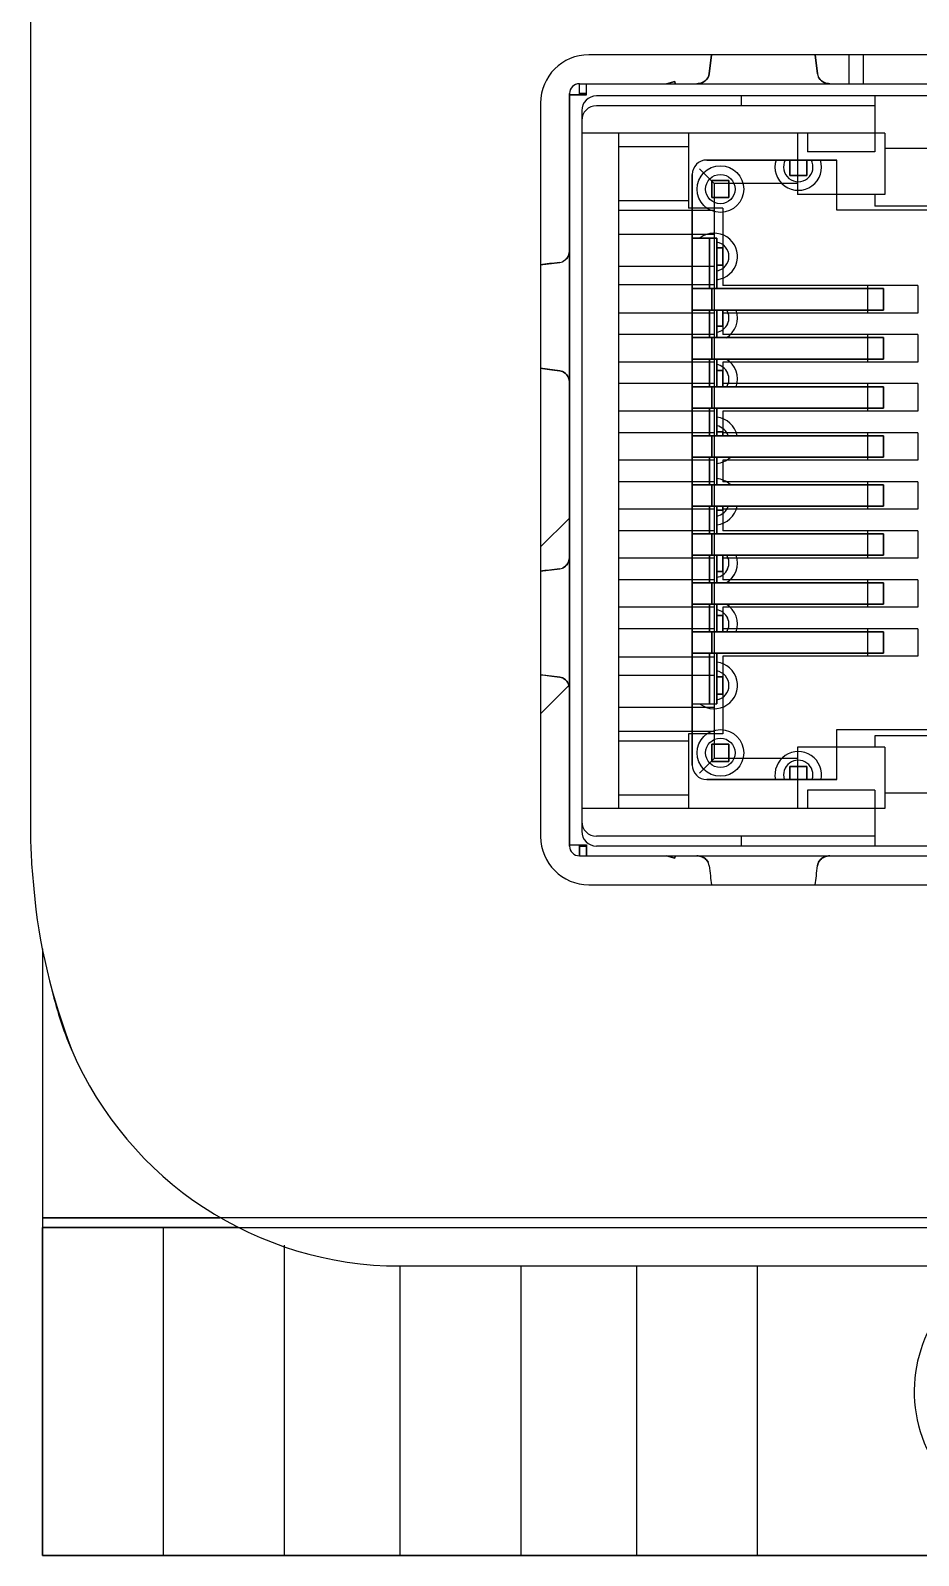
# Model space of a CAD drawing. Header units: inches. Extents: x 0 to 81, y 0 to 130.
# Drawn here: x -0.25 to 18.14, y 0 to 31.6 of the extents above; entities that cross this region are included whole.
import ezdxf

# ---------------------------------------------------------------- set-up
doc = ezdxf.new("R2010")
doc.units = ezdxf.units.IN
doc.header["$LTSCALE"] = 1.21
doc.header["$MEASUREMENT"] = 0
doc.layers.get('0').update_dxf_attribs({"linetype": 'CONTINUOUS'})

msp = doc.modelspace()

# ---------------------------------------------------------------- linework, layer by layer
at = {"linetype": 'Continuous'}
for p, q in [((-0.25, 117.3), (-0.25, 15)), ((23.974, 31.102), (11.312, 31.102)), ((13.804, 30.706), (13.853, 31.103)), ((13.853, 31.103), (13.804, 30.706)), ((15.997, 31.103), (16.046, 30.706)), ((16.046, 30.706), (15.997, 31.103)), ((16.7, 30.502), (16.7, 31.102)), ((17, 30.502), (17, 31.102)), ((13.788, 30.646), (13.804, 30.706)), ((13.804, 30.706), (13.788, 30.646)), ((16.046, 30.706), (16.062, 30.647)), ((11.115, 30.273), (11.115, 30.502)), ((11.115, 30.273), (11.115, 30.502)), ((11.115, 30.502), (23.713, 30.502)), ((11.115, 30.502), (23.713, 30.502)), ((11.262, 30.273), (11.262, 30.502)), ((11.262, 30.273), (11.262, 30.502)), ((13.09, 30.548), (12.918, 30.502)), ((12.918, 30.502), (13.09, 30.548)), ((13.09, 30.548), (13.102, 30.502)), ((13.102, 30.502), (13.09, 30.548)), ((13.747, 30.586), (13.781, 30.632)), ((13.781, 30.632), (13.747, 30.586)), ((16.103, 30.586), (16.069, 30.632)), ((16.07, 30.632), (16.103, 30.586)), ((10.312, 30.102), (10.312, 14.9)), ((10.912, 30.299), (10.912, 14.703)), ((10.912, 14.703), (10.912, 30.299)), ((11.262, 30.273), (10.912, 30.273)), ((10.912, 30.273), (11.262, 30.273)), ((11.262, 30.299), (11.115, 30.299)), ((11.115, 30.299), (11.262, 30.299)), ((11.222, 30.273), (11.224, 30.299)), ((11.224, 30.299), (11.222, 30.273)), ((11.23, 30.286), (11.222, 30.273)), ((24.119, 30.249), (11.47, 30.249)), ((17.236, 30.046), (11.47, 30.046)), ((14.467, 30.249), (14.467, 30.046)), ((17.236, 30.249), (17.236, 29.093)), ((11.165, 29.944), (11.165, 15.009)), ((17.439, 29.474), (11.165, 29.474)), ((11.927, 29.474), (11.927, 15.479)), ((13.375, 29.474), (13.375, 27.925)), ((15.635, 29.474), (15.635, 28.204)), ((15.839, 29.474), (15.839, 29.093)), ((17.439, 29.474), (17.439, 28.204)), ((13.375, 29.195), (11.927, 29.195)), ((17.236, 29.093), (15.839, 29.093)), ((19.344, 29.157), (17.439, 29.157)), ((16.449, 28.921), (13.752, 28.921)), ((13.752, 28.921), (16.449, 28.921)), ((15.47, 28.921), (15.47, 28.598)), ((15.47, 28.598), (15.47, 28.921)), ((15.826, 28.921), (15.826, 28.598)), ((15.826, 28.598), (15.826, 28.921)), ((16.449, 27.883), (16.449, 28.921)), ((16.449, 27.883), (16.449, 28.921)), ((13.452, 28.621), (13.452, 16.381)), ((13.452, 16.381), (13.452, 28.621)), ((13.603, 28.737), (13.908, 28.433)), ((13.908, 28.433), (13.603, 28.737)), ((13.857, 28.496), (13.857, 28.141)), ((13.857, 28.141), (13.857, 28.496)), ((14.213, 28.496), (13.857, 28.496)), ((13.857, 28.496), (14.213, 28.496)), ((14.213, 28.496), (14.213, 28.141)), ((14.213, 28.141), (14.213, 28.496)), ((15.826, 28.598), (15.47, 28.598)), ((15.47, 28.598), (15.826, 28.598)), ((14.213, 28.141), (13.857, 28.141)), ((13.857, 28.141), (14.213, 28.141)), ((13.908, 28.433), (13.908, 16.52)), ((15.635, 28.433), (13.908, 28.433)), ((17.439, 28.204), (15.635, 28.204)), ((17.236, 28.204), (17.236, 27.963)), ((13.375, 28.075), (11.927, 28.075)), ((13.908, 27.876), (11.927, 27.876)), ((14.086, 27.925), (13.375, 27.925)), ((14.086, 27.925), (14.086, 26.318)), ((18.481, 27.883), (16.449, 27.883)), ((18.481, 27.883), (16.449, 27.883)), ((20.284, 27.963), (17.236, 27.963)), ((13.908, 27.379), (11.927, 27.379)), ((13.959, 27.302), (13.452, 27.302)), ((13.452, 27.302), (13.959, 27.302)), ((13.812, 27.302), (13.812, 26.255)), ((13.812, 26.255), (13.812, 27.302)), ((13.959, 27.302), (13.959, 26.255)), ((13.959, 26.255), (13.959, 27.302)), ((14.086, 27.099), (13.959, 27.099)), ((13.959, 27.099), (14.086, 27.099)), ((14.086, 27.099), (14.086, 26.744)), ((14.086, 26.744), (14.086, 27.099)), ((10.305, 26.748), (10.708, 26.797)), ((10.708, 26.797), (10.767, 26.813)), ((10.782, 26.821), (10.828, 26.854)), ((10.828, 26.854), (10.782, 26.82)), ((13.908, 26.713), (11.927, 26.713)), ((14.086, 26.744), (13.959, 26.744)), ((13.959, 26.744), (14.086, 26.744)), ((13.908, 26.332), (11.927, 26.332)), ((13.857, 26.255), (13.452, 26.255)), ((13.452, 26.255), (17.415, 26.255)), ((13.857, 26.255), (13.857, 25.81)), ((13.857, 25.81), (13.857, 26.255)), ((17.415, 26.255), (13.86, 26.255)), ((18.125, 26.318), (14.086, 26.318)), ((17.083, 26.318), (17.083, 25.747)), ((17.415, 26.255), (17.415, 25.81)), ((17.415, 25.81), (17.415, 26.255)), ((18.125, 26.318), (18.125, 25.747)), ((13.908, 25.747), (11.927, 25.747)), ((13.857, 25.81), (13.452, 25.81)), ((13.452, 25.81), (17.415, 25.81)), ((13.812, 25.81), (13.812, 25.239)), ((13.812, 25.239), (13.812, 25.81)), ((17.415, 25.81), (13.86, 25.81)), ((13.959, 25.81), (13.959, 25.239)), ((13.959, 25.239), (13.959, 25.81)), ((14.086, 25.81), (14.086, 25.474)), ((14.086, 25.474), (14.086, 25.81)), ((14.086, 25.747), (14.086, 25.302)), ((18.125, 25.747), (14.086, 25.747)), ((13.908, 25.302), (11.927, 25.302)), ((14.086, 25.474), (13.959, 25.474)), ((13.959, 25.474), (14.086, 25.474)), ((18.125, 25.302), (14.086, 25.302)), ((17.083, 25.302), (17.083, 24.731)), ((18.125, 25.302), (18.125, 24.731)), ((13.857, 25.239), (13.452, 25.239)), ((13.452, 25.239), (17.415, 25.239)), ((13.857, 25.239), (13.857, 24.794)), ((13.857, 24.794), (13.857, 25.239)), ((17.415, 25.239), (13.86, 25.239)), ((17.415, 25.239), (17.415, 24.794)), ((17.415, 24.794), (17.415, 25.239)), ((13.908, 24.731), (11.927, 24.731)), ((13.857, 24.794), (13.452, 24.794)), ((13.452, 24.794), (17.415, 24.794)), ((13.812, 24.794), (13.812, 24.223)), ((13.812, 24.223), (13.812, 24.794)), ((17.415, 24.794), (13.86, 24.794)), ((13.959, 24.794), (13.959, 24.223)), ((13.959, 24.223), (13.959, 24.794)), ((14.086, 24.731), (14.086, 24.286)), ((18.125, 24.731), (14.086, 24.731)), ((10.708, 24.555), (10.305, 24.604)), ((10.767, 24.539), (10.708, 24.555)), ((10.708, 24.555), (10.767, 24.539)), ((10.828, 24.498), (10.781, 24.532)), ((10.782, 24.532), (10.828, 24.498)), ((14.086, 24.559), (13.959, 24.559)), ((13.959, 24.559), (14.086, 24.559)), ((14.086, 24.559), (14.086, 24.223)), ((14.086, 24.223), (14.086, 24.559)), ((13.908, 24.286), (11.927, 24.286)), ((13.857, 24.223), (13.452, 24.223)), ((13.452, 24.223), (17.415, 24.223)), ((13.857, 24.223), (13.857, 23.778)), ((13.857, 23.778), (13.857, 24.223)), ((17.415, 24.223), (13.86, 24.223)), ((18.125, 24.286), (14.086, 24.286)), ((17.083, 24.286), (17.083, 23.715)), ((17.415, 24.223), (17.415, 23.778)), ((17.415, 23.778), (17.415, 24.223)), ((18.125, 24.286), (18.125, 23.715)), ((13.908, 23.715), (11.927, 23.715)), ((13.857, 23.778), (13.452, 23.778)), ((13.452, 23.778), (17.415, 23.778)), ((13.812, 23.778), (13.812, 23.207)), ((13.812, 23.207), (13.812, 23.778)), ((17.415, 23.778), (13.86, 23.778)), ((13.959, 23.778), (13.959, 23.207)), ((13.959, 23.207), (13.959, 23.778)), ((14.086, 23.715), (14.086, 23.27)), ((18.125, 23.715), (14.086, 23.715)), ((13.908, 23.27), (11.927, 23.27)), ((13.857, 23.207), (13.452, 23.207)), ((13.452, 23.207), (17.415, 23.207)), ((13.857, 23.207), (13.857, 22.762)), ((13.857, 22.762), (13.857, 23.207)), ((17.415, 23.207), (13.86, 23.207)), ((14.086, 23.289), (13.959, 23.289)), ((13.959, 23.289), (14.086, 23.289)), ((14.086, 23.289), (14.086, 23.207)), ((14.086, 23.207), (14.086, 23.289)), ((18.125, 23.27), (14.086, 23.27)), ((17.083, 23.27), (17.083, 22.699)), ((17.415, 23.207), (17.415, 22.762)), ((17.415, 22.762), (17.415, 23.207)), ((18.125, 23.27), (18.125, 22.699)), ((13.857, 22.762), (13.452, 22.762)), ((13.452, 22.762), (17.415, 22.762)), ((13.812, 22.762), (13.812, 22.191)), ((13.812, 22.191), (13.812, 22.762)), ((17.415, 22.762), (13.86, 22.762)), ((13.959, 22.762), (13.959, 22.191)), ((13.959, 22.191), (13.959, 22.762)), ((13.908, 22.699), (11.927, 22.699)), ((14.086, 22.699), (14.086, 22.254)), ((18.125, 22.699), (14.086, 22.699)), ((13.908, 22.254), (11.927, 22.254)), ((13.857, 22.191), (13.452, 22.191)), ((13.452, 22.191), (17.415, 22.191)), ((13.857, 22.191), (13.857, 21.746)), ((13.857, 21.746), (13.857, 22.191)), ((17.415, 22.191), (13.86, 22.191)), ((18.125, 22.254), (14.086, 22.254)), ((17.083, 22.254), (17.083, 21.683)), ((17.415, 22.191), (17.415, 21.746)), ((17.415, 21.746), (17.415, 22.191)), ((18.125, 22.254), (18.125, 21.683)), ((10.312, 20.901), (10.912, 21.501)), ((13.908, 21.683), (11.927, 21.683)), ((13.857, 21.746), (13.452, 21.746)), ((13.452, 21.746), (17.415, 21.746)), ((13.812, 21.746), (13.812, 21.175)), ((13.812, 21.175), (13.812, 21.746)), ((17.415, 21.746), (13.86, 21.746)), ((13.959, 21.746), (13.959, 21.175)), ((13.959, 21.175), (13.959, 21.746)), ((14.086, 21.664), (13.959, 21.664)), ((13.959, 21.664), (14.086, 21.664)), ((14.086, 21.746), (14.086, 21.664)), ((14.086, 21.664), (14.086, 21.746)), ((14.086, 21.683), (14.086, 21.238)), ((18.125, 21.683), (14.086, 21.683)), ((13.908, 21.238), (11.927, 21.238)), ((18.125, 21.238), (14.086, 21.238)), ((17.083, 21.238), (17.083, 20.667)), ((18.125, 21.238), (18.125, 20.667)), ((13.857, 21.175), (13.452, 21.175)), ((13.452, 21.175), (17.415, 21.175)), ((13.857, 21.175), (13.857, 20.73)), ((13.857, 20.73), (13.857, 21.175)), ((17.415, 21.175), (13.86, 21.175)), ((17.415, 21.175), (17.415, 20.73)), ((17.415, 20.73), (17.415, 21.175)), ((13.908, 20.667), (11.927, 20.667)), ((13.857, 20.73), (13.452, 20.73)), ((13.452, 20.73), (17.415, 20.73)), ((13.812, 20.73), (13.812, 20.159)), ((13.812, 20.159), (13.812, 20.73)), ((17.415, 20.73), (13.86, 20.73)), ((13.959, 20.73), (13.959, 20.159)), ((13.959, 20.159), (13.959, 20.73)), ((14.086, 20.73), (14.086, 20.394)), ((14.086, 20.394), (14.086, 20.73)), ((14.086, 20.667), (14.086, 20.222)), ((18.125, 20.667), (14.086, 20.667)), ((10.305, 20.398), (10.708, 20.447)), ((10.708, 20.447), (10.767, 20.463)), ((10.782, 20.471), (10.828, 20.504)), ((10.828, 20.504), (10.782, 20.47)), ((14.086, 20.394), (13.959, 20.394)), ((13.959, 20.394), (14.086, 20.394)), ((13.908, 20.222), (11.927, 20.222)), ((13.857, 20.159), (13.452, 20.159)), ((13.452, 20.159), (17.415, 20.159)), ((13.857, 20.159), (13.857, 19.714)), ((13.857, 19.714), (13.857, 20.159)), ((17.415, 20.159), (13.86, 20.159)), ((18.125, 20.222), (14.086, 20.222)), ((17.083, 20.222), (17.083, 19.651)), ((17.415, 20.159), (17.415, 19.714)), ((17.415, 19.714), (17.415, 20.159)), ((18.125, 20.222), (18.125, 19.651)), ((13.908, 19.651), (11.927, 19.651)), ((13.857, 19.714), (13.452, 19.714)), ((13.452, 19.714), (17.415, 19.714)), ((13.812, 19.714), (13.812, 19.143)), ((13.812, 19.143), (13.812, 19.714)), ((17.415, 19.714), (13.86, 19.714)), ((13.959, 19.714), (13.959, 19.143)), ((13.959, 19.143), (13.959, 19.714)), ((14.086, 19.651), (14.086, 19.206)), ((18.125, 19.651), (14.086, 19.651)), ((14.086, 19.479), (13.959, 19.479)), ((13.959, 19.479), (14.086, 19.479)), ((14.086, 19.479), (14.086, 19.143)), ((14.086, 19.143), (14.086, 19.479)), ((13.908, 19.206), (11.927, 19.206)), ((13.857, 19.143), (13.452, 19.143)), ((13.452, 19.143), (17.415, 19.143)), ((13.857, 19.143), (13.857, 18.698)), ((13.857, 18.698), (13.857, 19.143)), ((17.415, 19.143), (13.86, 19.143)), ((18.125, 19.206), (14.086, 19.206)), ((17.083, 19.206), (17.083, 18.635)), ((17.415, 19.143), (17.415, 18.698)), ((17.415, 18.698), (17.415, 19.143)), ((18.125, 19.206), (18.125, 18.635)), ((13.857, 18.698), (13.452, 18.698)), ((13.452, 18.698), (17.415, 18.698)), ((13.812, 18.698), (13.812, 17.65)), ((13.812, 17.65), (13.812, 18.698)), ((17.415, 18.698), (13.86, 18.698)), ((13.959, 18.698), (13.959, 17.65)), ((13.959, 17.65), (13.959, 18.698)), ((13.908, 18.62), (11.927, 18.62)), ((14.086, 18.635), (14.086, 17.028)), ((18.125, 18.635), (14.086, 18.635)), ((10.708, 18.205), (10.305, 18.254)), ((10.312, 17.44), (10.893, 18.021)), ((10.767, 18.189), (10.708, 18.205)), ((10.708, 18.205), (10.767, 18.189)), ((10.828, 18.148), (10.781, 18.182)), ((10.782, 18.182), (10.828, 18.148)), ((13.908, 18.239), (11.927, 18.239)), ((14.086, 18.209), (13.959, 18.209)), ((13.959, 18.209), (14.086, 18.209)), ((14.086, 18.209), (14.086, 17.854)), ((14.086, 17.854), (14.086, 18.209)), ((14.086, 17.854), (13.959, 17.854)), ((13.959, 17.854), (14.086, 17.854)), ((13.908, 17.574), (11.927, 17.574)), ((13.452, 17.65), (13.959, 17.65)), ((13.452, 17.65), (13.959, 17.65)), ((13.908, 17.077), (11.927, 17.077)), ((16.449, 16.081), (16.449, 17.119)), ((16.449, 16.081), (16.449, 17.119)), ((16.449, 17.119), (18.481, 17.119)), ((16.449, 17.119), (18.481, 17.119)), ((13.375, 16.878), (11.927, 16.878)), ((13.375, 17.028), (13.375, 15.479)), ((14.086, 17.028), (13.375, 17.028)), ((13.857, 16.812), (13.857, 16.457)), ((13.857, 16.457), (13.857, 16.812)), ((14.213, 16.812), (13.857, 16.812)), ((13.857, 16.812), (14.213, 16.812)), ((14.213, 16.812), (14.213, 16.457)), ((14.213, 16.457), (14.213, 16.812)), ((17.236, 16.99), (17.236, 16.749)), ((20.284, 16.99), (17.236, 16.99)), ((13.603, 16.215), (13.908, 16.52)), ((13.908, 16.52), (13.603, 16.215)), ((14.213, 16.457), (13.857, 16.457)), ((13.857, 16.457), (14.213, 16.457)), ((15.635, 16.52), (13.908, 16.52)), ((15.635, 16.749), (15.635, 15.479)), ((17.439, 16.749), (15.635, 16.749)), ((17.439, 16.749), (17.439, 15.479)), ((15.47, 16.355), (15.47, 16.081)), ((15.47, 16.081), (15.47, 16.355)), ((15.826, 16.355), (15.47, 16.355)), ((15.47, 16.355), (15.826, 16.355)), ((15.826, 16.355), (15.826, 16.081)), ((15.826, 16.081), (15.826, 16.355)), ((16.449, 16.081), (13.752, 16.081)), ((13.752, 16.081), (16.449, 16.081)), ((15.839, 15.86), (15.839, 15.479)), ((17.236, 15.86), (15.839, 15.86)), ((17.236, 15.86), (17.236, 14.704)), ((13.375, 15.758), (11.927, 15.758)), ((19.344, 15.796), (17.439, 15.796)), ((17.439, 15.479), (11.165, 15.479)), ((17.236, 14.907), (11.47, 14.907)), ((14.467, 14.907), (14.467, 14.704)), ((10.912, 14.729), (11.262, 14.729)), ((10.912, 14.729), (11.262, 14.729)), ((11.115, 14.729), (11.115, 14.5)), ((11.115, 14.5), (11.115, 14.729)), ((11.262, 14.703), (11.115, 14.703)), ((11.115, 14.703), (11.262, 14.703)), ((11.224, 14.701), (11.222, 14.729)), ((11.222, 14.729), (11.224, 14.701)), ((11.23, 14.716), (11.222, 14.729)), ((11.262, 14.729), (11.262, 14.5)), ((11.262, 14.5), (11.262, 14.729)), ((24.119, 14.704), (11.47, 14.704)), ((11.115, 14.5), (23.713, 14.5)), ((11.115, 14.5), (23.713, 14.5)), ((13.09, 14.454), (12.918, 14.5)), ((12.918, 14.5), (13.09, 14.454)), ((13.102, 14.5), (13.09, 14.454)), ((13.09, 14.454), (13.102, 14.5)), ((13.78, 14.37), (13.747, 14.416)), ((13.747, 14.416), (13.781, 14.37)), ((13.804, 14.296), (13.788, 14.355)), ((16.062, 14.356), (16.046, 14.296)), ((16.046, 14.296), (16.062, 14.356)), ((16.103, 14.416), (16.069, 14.37)), ((16.069, 14.37), (16.103, 14.416)), ((11.312, 13.9), (23.974, 13.9)), ((0, 12.573), (0, 7)), ((0, 7), (0, 0)), ((81, 7), (0, 7)), ((0, 7), (3.673, 7)), ((0, 0), (0, 6.8)), ((4.06, 6.8), (0, 6.8)), ((0, 6.8), (81, 6.8)), ((2.5, 6.8), (2.5, 0)), ((4.06, 6.8), (2.5, 6.8)), ((5, 6.431), (5, 0)), ((7.4, 6), (7.4, 0)), ((7.4, 6), (81.25, 6)), ((9.9, 6), (9.9, 0)), ((12.3, 6), (12.3, 0)), ((14.8, 6), (14.8, 0)), ((81, 0), (0, 0)), ((0, 0), (14.8, 0)), ((14.8, 0), (34.4, 0))]:
    msp.add_line(p, q, dxfattribs=at)
for centre, radius in [((14.035, 28.318), 0.483), ((14.035, 28.318), 0.483), ((14.035, 28.318), 0.305), ((14.035, 28.318), 0.305), ((14.035, 16.634), 0.483), ((14.035, 16.634), 0.483), ((14.035, 16.634), 0.305), ((14.035, 16.634), 0.305)]:
    msp.add_circle(centre, radius, dxfattribs=at)
for centre, radius, start, end in [((11.312, 30.102), 1, 90, 180), ((16.241, 30.726), 0.196, 186.0261, 204.0565), ((11.115, 30.299), 0.203, 90, 180), ((11.115, 30.299), 0.203, 90, 180), ((13.564, 30.756), 0.25, 313.88, 316.9938), ((13.569, 30.755), 0.245, 313.1881, 316.3803), ((13.593, 30.735), 0.214, 331.1688, 335.4065), ((13.604, 30.729), 0.202, 331.3432, 335.8283), ((16.257, 30.735), 0.214, 204.5311, 208.9275), ((16.245, 30.728), 0.201, 204.0528, 208.7463), ((16.286, 30.756), 0.249, 222.9308, 226.0956), ((16.28, 30.754), 0.244, 223.6192, 226.8737), ((11.47, 29.944), 0.305, 90, 180), ((11.47, 29.741), 0.305, 90, 180), ((13.752, 28.621), 0.3, 90, 180), ((13.752, 28.621), 0.3, 90, 180), ((15.648, 28.776), 0.483, 162.3181, 17.6908), ((15.648, 28.776), 0.483, 162.3092, 17.6819), ((15.648, 28.776), 0.305, 151.1867, 28.7971), ((15.648, 28.776), 0.305, 151.2029, 28.8133), ((13.908, 26.921), 0.483, 276.1981, 127.2831), ((13.908, 26.921), 0.483, 276.2062, 127.27), ((13.908, 26.921), 0.305, 279.8361, 80.1717), ((13.908, 26.921), 0.305, 279.8283, 80.1639), ((10.687, 26.992), 0.196, 276.0261, 294.0565), ((10.678, 27.008), 0.214, 294.5312, 298.9278), ((10.685, 26.996), 0.201, 294.0528, 298.7463), ((10.658, 27.037), 0.249, 312.9308, 316.0956), ((10.659, 27.031), 0.244, 313.6192, 316.8737), ((13.908, 25.651), 0.305, 279.8283, 31.7077), ((13.908, 25.651), 0.305, 279.8361, 31.6795), ((13.908, 25.651), 0.483, 300.7439, 19.3916), ((13.908, 25.651), 0.483, 300.8015, 19.3769), ((13.908, 24.381), 0.305, 328.2923, 80.1717), ((13.908, 24.381), 0.305, 328.3206, 80.1639), ((13.908, 24.381), 0.483, 340.6231, 59.1985), ((13.908, 24.381), 0.483, 340.6084, 59.2562), ((10.678, 24.344), 0.214, 61.1682, 65.4061), ((10.685, 24.355), 0.202, 61.3432, 65.8283), ((10.658, 24.315), 0.25, 43.88, 46.9938), ((10.659, 24.32), 0.245, 43.1881, 46.3803), ((13.908, 23.111), 0.483, 11.4545, 83.7938), ((13.908, 23.111), 0.483, 11.4621, 83.8019), ((13.908, 23.111), 0.305, 18.2366, 80.1717), ((13.908, 23.111), 0.305, 18.2111, 80.1639), ((13.908, 23.111), 0.483, 276.1981, 313.0574), ((13.908, 23.111), 0.483, 276.2062, 313.0766), ((13.908, 21.841), 0.483, 46.9234, 83.7938), ((13.908, 21.841), 0.483, 46.9426, 83.8019), ((13.908, 21.841), 0.483, 276.2062, 348.5455), ((13.908, 21.841), 0.305, 279.8361, 341.7889), ((13.908, 21.841), 0.305, 279.8283, 341.7634), ((13.908, 21.841), 0.483, 276.1981, 348.5379), ((13.908, 20.571), 0.305, 279.8283, 31.7077), ((13.908, 20.571), 0.305, 279.8361, 31.6795), ((13.908, 20.571), 0.483, 300.7439, 19.3916), ((13.908, 20.571), 0.483, 300.8015, 19.3769), ((10.687, 20.642), 0.196, 276.0261, 294.0565), ((10.678, 20.658), 0.214, 294.5312, 298.9278), ((10.685, 20.646), 0.201, 294.0528, 298.7463), ((10.658, 20.687), 0.249, 312.9308, 316.0956), ((10.659, 20.681), 0.244, 313.6192, 316.8737), ((13.908, 19.301), 0.305, 328.2923, 80.1717), ((13.908, 19.301), 0.305, 328.3206, 80.1639), ((13.908, 19.301), 0.483, 340.6231, 59.1985), ((13.908, 19.301), 0.483, 340.6084, 59.2562), ((13.908, 18.031), 0.483, 232.73, 83.7938), ((13.908, 18.031), 0.483, 232.7169, 83.8019), ((13.908, 18.031), 0.305, 279.8361, 80.1717), ((13.908, 18.031), 0.305, 279.8283, 80.1639), ((10.678, 17.994), 0.214, 61.1682, 65.4061), ((10.685, 18.005), 0.202, 61.3432, 65.8283), ((10.658, 17.965), 0.25, 43.88, 46.9938), ((10.659, 17.97), 0.245, 43.1881, 46.3803), ((15.648, 16.177), 0.483, 348.4511, 191.5415), ((15.648, 16.177), 0.483, 348.4585, 191.5489), ((15.648, 16.177), 0.305, 341.6422, 198.3828), ((15.648, 16.177), 0.305, 341.6172, 198.3578), ((13.752, 16.381), 0.3, 180, 270), ((13.752, 16.381), 0.3, 180, 270), ((11.47, 15.212), 0.305, 180, 270), ((9.75, 15), 10, 180, 186.7832), ((11.312, 14.9), 1, 180, 270), ((11.47, 15.009), 0.305, 180, 270), ((11.115, 14.703), 0.203, 180, 270), ((11.115, 14.703), 0.203, 180, 270), ((13.564, 14.246), 0.249, 42.9308, 46.0956), ((13.57, 14.248), 0.244, 43.6192, 46.8737), ((13.593, 14.267), 0.214, 24.5307, 28.927), ((13.605, 14.274), 0.201, 24.0528, 28.7463), ((13.609, 14.276), 0.196, 6.0261, 24.0565), ((16.257, 14.267), 0.214, 151.169, 155.4066), ((16.246, 14.273), 0.202, 151.3432, 155.8283), ((16.286, 14.246), 0.25, 133.88, 136.9938), ((16.281, 14.247), 0.245, 133.1881, 136.3803), ((7.4, 13.4), 7.4, 192.4387, 203.3344), ((7.4, 13.4), 7.4, 203.3287, 270), ((20.9, 3.4), 2.85, 113.7203, 66.2797)]:
    msp.add_arc(centre, radius, start, end, dxfattribs=at)
for centre, major_axis, start_param, end_param in [((14.566, 26.518), (5.004, 0), 2.451113, 2.589545), ((14.566, 24.834), (5.004, 0), -2.589545, -2.451113), ((14.566, 20.168), (5.004, 0), 2.451113, 2.589545), ((14.566, 18.484), (5.004, 0), -2.589545, -2.451113), ((14.083, 18.154), (0, 5.004), -3.832073, -3.696002), ((14.083, 18.154), (0, 5.004), -3.832073, -3.696002), ((15.767, 18.154), (0, 5.004), -2.587183, -2.451113), ((15.767, 18.154), (0, 5.004), -2.587184, -2.451113)]:
    msp.add_ellipse(centre, major_axis=major_axis, ratio=0.087489, start_param=start_param, end_param=end_param, dxfattribs=at)
for points, knots in [([(13.551, 30.502), (13.587, 30.502), (13.656, 30.516), (13.714, 30.554), (13.737, 30.576)], [0, 0, 0, 0, 0.53169, 1, 1, 1, 1]), ([(13.737, 30.576), (13.714, 30.554), (13.656, 30.517), (13.587, 30.502), (13.551, 30.502)], [0, 0, 0, 0, 0.469067, 1, 1, 1, 1]), ([(16.113, 30.576), (16.136, 30.554), (16.194, 30.516), (16.263, 30.502), (16.299, 30.502)], [0, 0, 0, 0, 0.468285, 1, 1, 1, 1]), ([(16.299, 30.502), (16.263, 30.502), (16.194, 30.517), (16.136, 30.554), (16.113, 30.576)], [0, 0, 0, 0, 0.530861, 1, 1, 1, 1]), ([(11.222, 30.273), (11.226, 30.28), (11.232, 30.29), (11.242, 30.299), (11.247, 30.299)], [0, 0, 0, 0, 0.599098, 1, 1, 1, 1]), ([(10.838, 26.864), (10.86, 26.887), (10.898, 26.945), (10.912, 27.014), (10.912, 27.05)], [0, 0, 0, 0, 0.468285, 1, 1, 1, 1]), ([(10.912, 27.05), (10.912, 27.014), (10.897, 26.945), (10.859, 26.887), (10.838, 26.864)], [0, 0, 0, 0, 0.530861, 1, 1, 1, 1]), ([(10.912, 24.302), (10.912, 24.338), (10.898, 24.407), (10.86, 24.465), (10.838, 24.488)], [0, 0, 0, 0, 0.53169, 1, 1, 1, 1]), ([(10.838, 24.488), (10.86, 24.465), (10.897, 24.407), (10.912, 24.338), (10.912, 24.302)], [0, 0, 0, 0, 0.469067, 1, 1, 1, 1]), ([(10.838, 20.514), (10.86, 20.537), (10.898, 20.595), (10.912, 20.664), (10.912, 20.7)], [0, 0, 0, 0, 0.468285, 1, 1, 1, 1]), ([(10.912, 20.7), (10.912, 20.664), (10.897, 20.595), (10.859, 20.537), (10.838, 20.514)], [0, 0, 0, 0, 0.530861, 1, 1, 1, 1]), ([(10.912, 17.952), (10.912, 17.988), (10.898, 18.057), (10.86, 18.115), (10.838, 18.138)], [0, 0, 0, 0, 0.53169, 1, 1, 1, 1]), ([(10.838, 18.138), (10.86, 18.115), (10.897, 18.057), (10.912, 17.988), (10.912, 17.952)], [0, 0, 0, 0, 0.469067, 1, 1, 1, 1]), ([(11.222, 14.729), (11.226, 14.722), (11.232, 14.712), (11.242, 14.703), (11.247, 14.703)], [0, 0, 0, 0, 0.599114, 1, 1, 1, 1]), ([(13.737, 14.426), (13.714, 14.448), (13.656, 14.486), (13.587, 14.5), (13.551, 14.5)], [0, 0, 0, 0, 0.468284, 1, 1, 1, 1]), ([(13.551, 14.5), (13.587, 14.5), (13.656, 14.485), (13.714, 14.448), (13.737, 14.426)], [0, 0, 0, 0, 0.530861, 1, 1, 1, 1]), ([(16.299, 14.5), (16.263, 14.5), (16.194, 14.486), (16.136, 14.448), (16.113, 14.426)], [0, 0, 0, 0, 0.53169, 1, 1, 1, 1]), ([(16.113, 14.426), (16.136, 14.448), (16.194, 14.485), (16.263, 14.5), (16.299, 14.5)], [0, 0, 0, 0, 0.469067, 1, 1, 1, 1])]:
    msp.add_open_spline(points, degree=3, knots=knots, dxfattribs=at)
msp.add_open_spline([(-0.18, 13.819), (-0.095, 12.675), (0.201, 11.543), (0.605, 10.47)], degree=3, dxfattribs=at)

doc.saveas('drawing.dxf')
